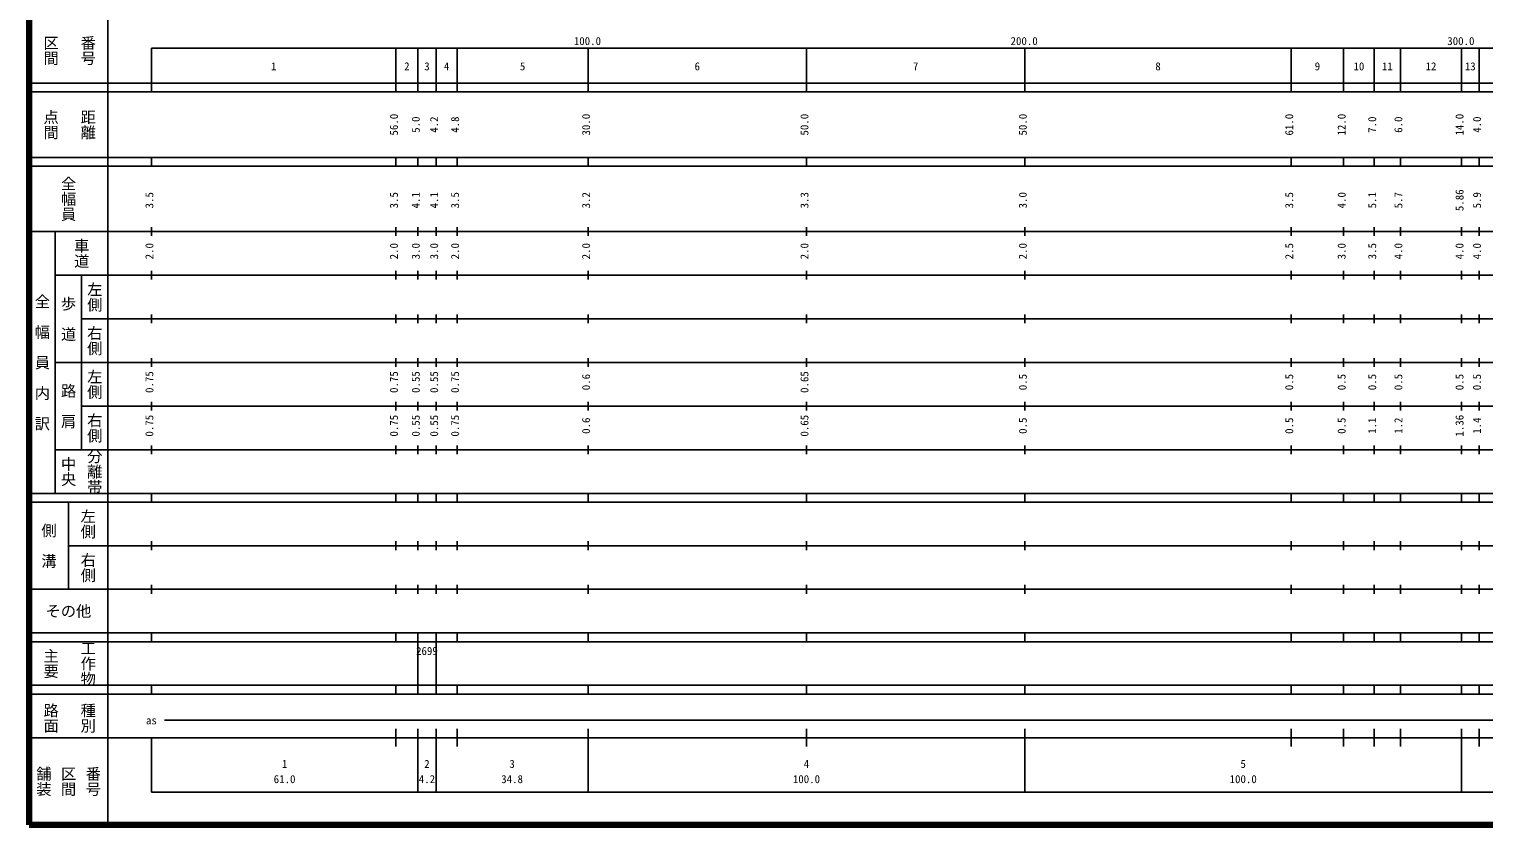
# Model space of a CAD drawing. Units: millimetres on the paper, enlarged 1000 times. Extents: x 40000 to 680000, y 20000 to 380000.
# Drawn here: x 40000 to 373121, y 20000 to 202409 of the extents above; entities that cross this region are included whole.
import ezdxf
from ezdxf.enums import TextEntityAlignment as Align

# ---------------------------------------------------------------- set-up
doc = ezdxf.new("R2010")
doc.units = ezdxf.units.MM
doc.header["$LTSCALE"] = 1000
doc.layers.add('M-TTL', color=2, linetype='Continuous', lineweight=140)
doc.layers.add('M-TTL-BAND', color=7, linetype='Continuous', lineweight=25)
doc.styles.add('@ＭＳ ゴシック', font='')
doc.styles.add('ＭＳ ゴシック', font='')
doc.styles.get('@ＭＳ ゴシック').set_extended_font_data('@MS Gothic')
doc.styles.get('ＭＳ ゴシック').set_extended_font_data('MS Gothic')

msp = doc.modelspace()

# ---------------------------------------------------------------- linework, layer by layer
at = {"layer": 'M-TTL'}
for p, q in [((40000, 380000), (40000, 20000)), ((40000, 20000), (680000, 20000))]:
    msp.add_line(p, q, dxfattribs=at)
at = {"layer": 'M-TTL-BAND'}
for p, q in [((58000, 370000), (58000, 20000)), ((68000, 198000), (579000, 198000)), ((68000, 198000), (68000, 188000)), ((124000, 188000), (124000, 198000)), ((129000, 188000), (129000, 198000)), ((133200, 188000), (133200, 198000)), ((138000, 188000), (138000, 198000)), ((168000, 188000), (168000, 198000)), ((218000, 188000), (218000, 198000)), ((268000, 188000), (268000, 198000)), ((329000, 188000), (329000, 198000)), ((341000, 188000), (341000, 198000)), ((348000, 188000), (348000, 198000)), ((354000, 188000), (354000, 198000)), ((368000, 188000), (368000, 198000)), ((372000, 188000), (372000, 198000)), ((40000, 190000), (579000, 190000)), ((40000, 188000), (579000, 188000)), ((40000, 173000), (579000, 173000)), ((40000, 171000), (579000, 171000)), ((68000, 171000), (68000, 173000)), ((124000, 171000), (124000, 173000)), ((129000, 171000), (129000, 173000)), ((133200, 171000), (133200, 173000)), ((138000, 171000), (138000, 173000)), ((168000, 171000), (168000, 173000)), ((218000, 171000), (218000, 173000)), ((268000, 171000), (268000, 173000)), ((329000, 171000), (329000, 173000)), ((341000, 171000), (341000, 173000)), ((348000, 171000), (348000, 173000)), ((354000, 171000), (354000, 173000)), ((368000, 171000), (368000, 173000)), ((372000, 171000), (372000, 173000)), ((68000, 155000), (68000, 157000)), ((124000, 155000), (124000, 157000)), ((129000, 155000), (129000, 157000)), ((133200, 155000), (133200, 157000)), ((138000, 155000), (138000, 157000)), ((168000, 155000), (168000, 157000)), ((218000, 155000), (218000, 157000)), ((268000, 155000), (268000, 157000)), ((329000, 155000), (329000, 157000)), ((341000, 155000), (341000, 157000)), ((348000, 155000), (348000, 157000)), ((354000, 155000), (354000, 157000)), ((368000, 155000), (368000, 157000)), ((372000, 155000), (372000, 157000)), ((40000, 156000), (579000, 156000)), ((46000, 96000), (46000, 156000)), ((68000, 145000), (68000, 147000)), ((124000, 145000), (124000, 147000)), ((129000, 145000), (129000, 147000)), ((133200, 145000), (133200, 147000)), ((138000, 145000), (138000, 147000)), ((168000, 145000), (168000, 147000)), ((218000, 145000), (218000, 147000)), ((268000, 145000), (268000, 147000)), ((329000, 145000), (329000, 147000)), ((341000, 145000), (341000, 147000)), ((348000, 145000), (348000, 147000)), ((354000, 145000), (354000, 147000)), ((368000, 145000), (368000, 147000)), ((372000, 145000), (372000, 147000)), ((46000, 146000), (579000, 146000)), ((52000, 146000), (52000, 106000)), ((68000, 135000), (68000, 137000)), ((124000, 135000), (124000, 137000)), ((129000, 135000), (129000, 137000)), ((133200, 135000), (133200, 137000)), ((138000, 135000), (138000, 137000)), ((168000, 135000), (168000, 137000)), ((218000, 135000), (218000, 137000)), ((268000, 135000), (268000, 137000)), ((329000, 135000), (329000, 137000)), ((341000, 135000), (341000, 137000)), ((348000, 135000), (348000, 137000)), ((354000, 135000), (354000, 137000)), ((368000, 135000), (368000, 137000)), ((372000, 135000), (372000, 137000)), ((52000, 136000), (579000, 136000)), ((68000, 125000), (68000, 127000)), ((124000, 125000), (124000, 127000)), ((129000, 125000), (129000, 127000)), ((133200, 125000), (133200, 127000)), ((138000, 125000), (138000, 127000)), ((168000, 125000), (168000, 127000)), ((218000, 125000), (218000, 127000)), ((268000, 125000), (268000, 127000)), ((329000, 125000), (329000, 127000)), ((341000, 125000), (341000, 127000)), ((348000, 125000), (348000, 127000)), ((354000, 125000), (354000, 127000)), ((368000, 125000), (368000, 127000)), ((372000, 125000), (372000, 127000)), ((46000, 126000), (579000, 126000)), ((68000, 115000), (68000, 117000)), ((124000, 115000), (124000, 117000)), ((129000, 115000), (129000, 117000)), ((133200, 115000), (133200, 117000)), ((138000, 115000), (138000, 117000)), ((168000, 115000), (168000, 117000)), ((218000, 115000), (218000, 117000)), ((268000, 115000), (268000, 117000)), ((329000, 115000), (329000, 117000)), ((341000, 115000), (341000, 117000)), ((348000, 115000), (348000, 117000)), ((354000, 115000), (354000, 117000)), ((368000, 115000), (368000, 117000)), ((372000, 115000), (372000, 117000)), ((52000, 116000), (579000, 116000)), ((68000, 105000), (68000, 107000)), ((124000, 105000), (124000, 107000)), ((129000, 105000), (129000, 107000)), ((133200, 105000), (133200, 107000)), ((138000, 105000), (138000, 107000)), ((168000, 105000), (168000, 107000)), ((218000, 105000), (218000, 107000)), ((268000, 105000), (268000, 107000)), ((329000, 105000), (329000, 107000)), ((341000, 105000), (341000, 107000)), ((348000, 105000), (348000, 107000)), ((354000, 105000), (354000, 107000)), ((368000, 105000), (368000, 107000)), ((372000, 105000), (372000, 107000)), ((46000, 106000), (579000, 106000)), ((40000, 96000), (579000, 96000)), ((40000, 94000), (579000, 94000)), ((49000, 94000), (49000, 74000)), ((68000, 94000), (68000, 96000)), ((124000, 94000), (124000, 96000)), ((129000, 94000), (129000, 96000)), ((133200, 94000), (133200, 96000)), ((138000, 94000), (138000, 96000)), ((168000, 94000), (168000, 96000)), ((218000, 94000), (218000, 96000)), ((268000, 94000), (268000, 96000)), ((329000, 94000), (329000, 96000)), ((341000, 94000), (341000, 96000)), ((348000, 94000), (348000, 96000)), ((354000, 94000), (354000, 96000)), ((368000, 94000), (368000, 96000)), ((372000, 94000), (372000, 96000)), ((49000, 84000), (579000, 84000)), ((68000, 83000), (68000, 85000)), ((124000, 83000), (124000, 85000)), ((129000, 83000), (129000, 85000)), ((133200, 83000), (133200, 85000)), ((138000, 83000), (138000, 85000)), ((168000, 83000), (168000, 85000)), ((218000, 83000), (218000, 85000)), ((268000, 83000), (268000, 85000)), ((329000, 83000), (329000, 85000)), ((341000, 83000), (341000, 85000)), ((348000, 83000), (348000, 85000)), ((354000, 83000), (354000, 85000)), ((368000, 83000), (368000, 85000)), ((372000, 83000), (372000, 85000)), ((40000, 74000), (579000, 74000)), ((68000, 73000), (68000, 75000)), ((124000, 73000), (124000, 75000)), ((129000, 73000), (129000, 75000)), ((133200, 73000), (133200, 75000)), ((138000, 73000), (138000, 75000)), ((168000, 73000), (168000, 75000)), ((218000, 73000), (218000, 75000)), ((268000, 73000), (268000, 75000)), ((329000, 73000), (329000, 75000)), ((341000, 73000), (341000, 75000)), ((348000, 73000), (348000, 75000)), ((354000, 73000), (354000, 75000)), ((368000, 73000), (368000, 75000)), ((372000, 73000), (372000, 75000)), ((40000, 64000), (579000, 64000)), ((68000, 62000), (68000, 64000)), ((124000, 62000), (124000, 64000)), ((129000, 62000), (129000, 64000)), ((133200, 62000), (133200, 64000)), ((138000, 62000), (138000, 64000)), ((168000, 62000), (168000, 64000)), ((218000, 62000), (218000, 64000)), ((268000, 62000), (268000, 64000)), ((329000, 62000), (329000, 64000)), ((341000, 62000), (341000, 64000)), ((348000, 62000), (348000, 64000)), ((354000, 62000), (354000, 64000)), ((368000, 62000), (368000, 64000)), ((372000, 62000), (372000, 64000)), ((40000, 62000), (579000, 62000)), ((129000, 52000), (129000, 62000)), ((133200, 52000), (133200, 62000)), ((40000, 52000), (579000, 52000)), ((40000, 50000), (579000, 50000)), ((68000, 50000), (68000, 52000)), ((124000, 50000), (124000, 52000)), ((129000, 50000), (129000, 52000)), ((133200, 50000), (133200, 52000)), ((138000, 50000), (138000, 52000)), ((168000, 50000), (168000, 52000)), ((218000, 50000), (218000, 52000)), ((268000, 50000), (268000, 52000)), ((329000, 50000), (329000, 52000)), ((341000, 50000), (341000, 52000)), ((348000, 50000), (348000, 52000)), ((354000, 50000), (354000, 52000)), ((368000, 50000), (368000, 52000)), ((372000, 50000), (372000, 52000)), ((71000, 44000), (565000, 44000)), ((40000, 40000), (579000, 40000)), ((68000, 40000), (68000, 27500)), ((124000, 38000), (124000, 42000)), ((129000, 27500), (129000, 42000)), ((133200, 27500), (133200, 42000)), ((138000, 38000), (138000, 42000)), ((168000, 27500), (168000, 42000)), ((218000, 38000), (218000, 42000)), ((268000, 27500), (268000, 42000)), ((329000, 38000), (329000, 42000)), ((341000, 38000), (341000, 42000)), ((348000, 38000), (348000, 42000)), ((354000, 38000), (354000, 42000)), ((368000, 27500), (368000, 42000)), ((372000, 38000), (372000, 42000)), ((68000, 27500), (579000, 27500))]:
    msp.add_line(p, q, dxfattribs=at)

# ---------------------------------------------------------------- texts
at = {"layer": 'M-TTL-BAND', "style": '@ＭＳ ゴシック'}
for s, p in [('区間', (45000, 197500)), ('番号', (53500, 197500)), ('点間', (45000, 180500)), ('距離', (53500, 180500)), ('全幅員', (49000, 163500)), ('車道', (52000, 151000)), ('左側', (55000, 141000)), ('全\u3000幅\u3000員\u3000内\u3000訳', (43000, 126000)), ('歩\u3000道', (49000, 136000)), ('右側', (55000, 131000)), ('左側', (55000, 121000)), ('路\u3000肩', (49000, 116000)), ('右側', (55000, 111000)), ('中央', (49000, 101000)), ('分離帯', (55000, 101000)), ('左側', (53500, 89000)), ('側\u3000溝', (44500, 84000)), ('右側', (53500, 79000)), ('主要', (45000, 57000)), ('工作物', (53500, 57000)), ('路面', (45000, 44500)), ('種別', (53500, 44500)), ('舗装', (43333, 30000)), ('番号', (54667, 30000)), ('区間', (49000, 30000))]:
    msp.add_text(s, height=2566, rotation=270, dxfattribs=at).set_placement(p, align=Align.MIDDLE_CENTER)
at = {"layer": 'M-TTL-BAND', "style": 'ＭＳ ゴシック'}
for s, p in [('100.0', (167844, 198195)), ('200.0', (267844, 198195)), ('300.0', (367844, 198195)), ('1', (96000, 192405)), ('2', (126500, 192405)), ('3', (131100, 192405)), ('4', (135600, 192405)), ('5', (153000, 192405)), ('6', (193000, 192405)), ('7', (243000, 192405)), ('8', (298500, 192405)), ('9', (335000, 192405)), ('10', (344500, 192405)), ('11', (351000, 192405)), ('12', (361000, 192405)), ('13', (370000, 192405)), ('as', (68000, 42500)), ('1', (98500, 32523)), ('2', (131100, 32523)), ('3', (150600, 32523)), ('4', (218000, 32523)), ('5', (318000, 32523)), ('61.0', (98500, 29033)), ('4.2', (131100, 29033)), ('34.8', (150600, 29033)), ('100.0', (218000, 29033)), ('100.0', (318000, 29033))]:
    msp.add_text(s, height=1833, dxfattribs=at).set_placement(p, align=Align.BOTTOM_CENTER)
for s, p in [('56.0', (125000, 180500)), ('5.0', (130000, 180500)), ('4.2', (134200, 180500)), ('4.8', (139000, 180500)), ('30.0', (169000, 180500)), ('50.0', (219000, 180500)), ('50.0', (269000, 180500)), ('61.0', (330000, 180500)), ('12.0', (342000, 180500)), ('7.0', (349000, 180500)), ('6.0', (355000, 180500)), ('14.0', (369000, 180500)), ('4.0', (373000, 180500)), ('3.5', (69000, 163174)), ('3.5', (125000, 163174)), ('4.1', (130000, 163174)), ('4.1', (134200, 163174)), ('3.5', (139000, 163174)), ('3.2', (169000, 163174)), ('3.3', (219000, 163174)), ('3.0', (269000, 163174)), ('3.5', (330000, 163174)), ('4.0', (342000, 163174)), ('5.1', (349000, 163174)), ('5.7', (355000, 163174)), ('5.86', (369000, 163174)), ('5.9', (373000, 163174)), ('2.0', (69000, 151500)), ('2.0', (125000, 151500)), ('3.0', (130000, 151500)), ('3.0', (134200, 151500)), ('2.0', (139000, 151500)), ('2.0', (169000, 151500)), ('2.0', (219000, 151500)), ('2.0', (269000, 151500)), ('3.0', (342000, 151500)), ('4.0', (355000, 151500)), ('4.0', (369000, 151500)), ('4.0', (373000, 151500)), ('2.5', (330000, 151500)), ('3.5', (349000, 151500)), ('0.75', (69000, 121500)), ('0.75', (125000, 121500)), ('0.55', (130000, 121500)), ('0.55', (134200, 121500)), ('0.75', (139000, 121500)), ('0.65', (219000, 121500)), ('0.6', (169000, 121500)), ('0.5', (269000, 121500)), ('0.5', (330000, 121500)), ('0.5', (342000, 121500)), ('0.5', (349000, 121500)), ('0.5', (355000, 121500)), ('0.5', (369000, 121500)), ('0.5', (373000, 121500)), ('0.75', (69000, 111500)), ('0.75', (125000, 111500)), ('0.55', (130000, 111500)), ('0.55', (134200, 111500)), ('0.75', (139000, 111500)), ('0.65', (219000, 111500)), ('1.36', (369000, 111500)), ('1.4', (373000, 111500)), ('0.6', (169000, 111500)), ('0.5', (269000, 111500)), ('0.5', (330000, 111500)), ('0.5', (342000, 111500)), ('1.1', (349000, 111500)), ('1.2', (355000, 111500))]:
    msp.add_text(s, height=1833, rotation=90, dxfattribs=at).set_placement(p, align=Align.BOTTOM_CENTER)
msp.add_text('その他', height=2566, dxfattribs=at).set_placement((49000, 69000), align=Align.MIDDLE_CENTER)
msp.add_text('2699', height=1833, dxfattribs=at).set_placement((128600, 58405), align=Align.BOTTOM_LEFT)

doc.saveas('drawing.dxf')
